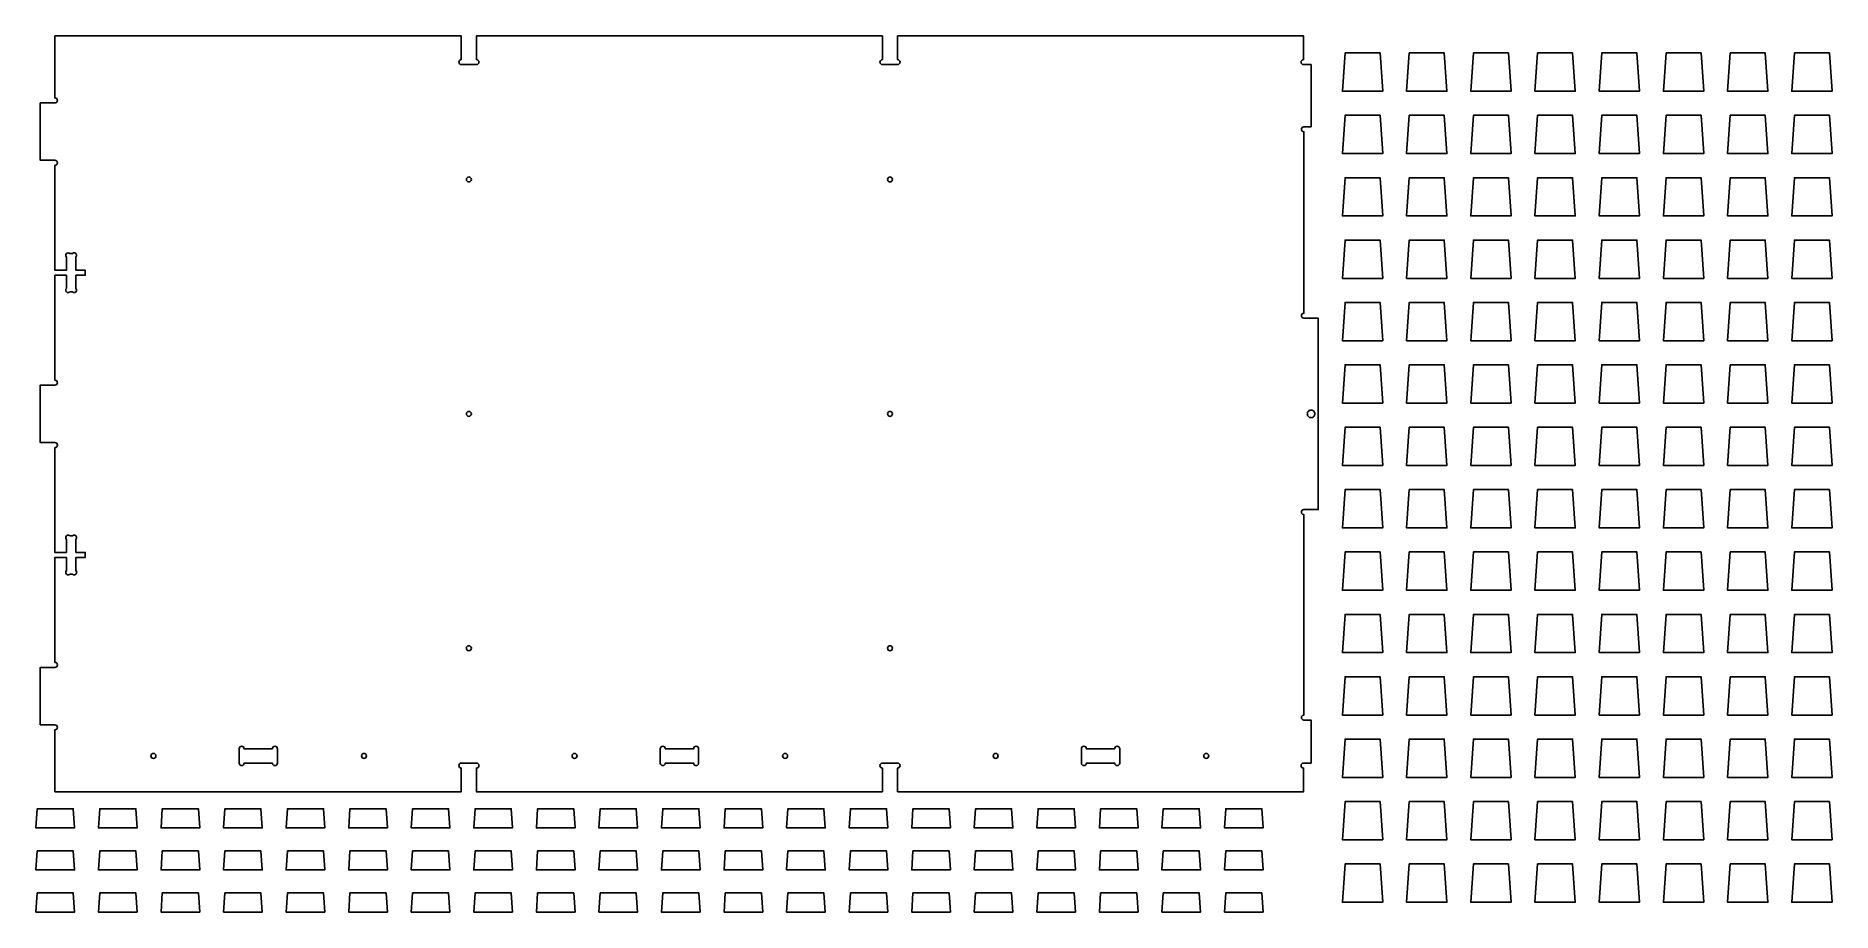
# Model space of a CAD drawing. Extents: x 1 to 94.8, y 0.9 to 46.7.
import ezdxf

# ---------------------------------------------------------------- set-up
doc = ezdxf.new("R2010")
doc.units = 0
for name, color, linetype in [('FLUSH_WEDGES', 3, 'CONTINUOUS'), ('HALF_INCH_THRUCUT', 18, 'CONTINUOUS'), ('RIB_WEDGES', 150, 'CONTINUOUS'), ('SCREW_LOCATION_RECESS', 1, 'CONTINUOUS')]:
    doc.layers.add(name, color=color, linetype=linetype)

msp = doc.modelspace()

# ---------------------------------------------------------------- linework, layer by layer
at = {"layer": 'FLUSH_WEDGES'}
for points in [[(2.055, 6.296), (1.074, 6.296), (1.009, 5.296), (3.027, 5.296), (2.961, 6.296)], [(5.323, 6.296), (4.342, 6.296), (4.277, 5.296), (6.295, 5.296), (6.229, 6.296)], [(8.591, 6.296), (7.61, 6.296), (7.545, 5.296), (9.563, 5.296), (9.497, 6.296)], [(11.859, 6.296), (10.878, 6.296), (10.813, 5.296), (12.831, 5.296), (12.765, 6.296)], [(15.127, 6.296), (14.146, 6.296), (14.081, 5.296), (16.099, 5.296), (16.033, 6.296)], [(18.395, 6.296), (17.414, 6.296), (17.349, 5.296), (19.367, 5.296), (19.301, 6.296)], [(21.663, 6.296), (20.682, 6.296), (20.617, 5.296), (22.635, 5.296), (22.569, 6.296)], [(24.931, 6.296), (23.95, 6.296), (23.885, 5.296), (25.903, 5.296), (25.837, 6.296)], [(28.199, 6.296), (27.218, 6.296), (27.153, 5.296), (29.171, 5.296), (29.105, 6.296)], [(31.467, 6.296), (30.486, 6.296), (30.421, 5.296), (32.439, 5.296), (32.373, 6.296)], [(34.735, 6.296), (33.754, 6.296), (33.689, 5.296), (35.707, 5.296), (35.641, 6.296)], [(38.003, 6.296), (37.022, 6.296), (36.957, 5.296), (38.975, 5.296), (38.909, 6.296)], [(41.271, 6.296), (40.29, 6.296), (40.225, 5.296), (42.243, 5.296), (42.177, 6.296)], [(44.539, 6.296), (43.558, 6.296), (43.493, 5.296), (45.511, 5.296), (45.445, 6.296)], [(47.807, 6.296), (46.826, 6.296), (46.761, 5.296), (48.779, 5.296), (48.713, 6.296)], [(51.075, 6.296), (50.094, 6.296), (50.029, 5.296), (52.047, 5.296), (51.981, 6.296)], [(54.343, 6.296), (53.362, 6.296), (53.297, 5.296), (55.315, 5.296), (55.249, 6.296)], [(57.611, 6.296), (56.63, 6.296), (56.565, 5.296), (58.583, 5.296), (58.517, 6.296)], [(60.879, 6.296), (59.898, 6.296), (59.833, 5.296), (61.851, 5.296), (61.785, 6.296)], [(64.147, 6.296), (63.166, 6.296), (63.101, 5.296), (65.119, 5.296), (65.053, 6.296)], [(2.055, 4.096), (1.074, 4.096), (1.009, 3.096), (3.027, 3.096), (2.961, 4.096)], [(5.323, 4.096), (4.342, 4.096), (4.277, 3.096), (6.295, 3.096), (6.229, 4.096)], [(8.591, 4.096), (7.61, 4.096), (7.545, 3.096), (9.563, 3.096), (9.497, 4.096)], [(11.859, 4.096), (10.878, 4.096), (10.813, 3.096), (12.831, 3.096), (12.765, 4.096)], [(15.127, 4.096), (14.146, 4.096), (14.081, 3.096), (16.099, 3.096), (16.033, 4.096)], [(18.395, 4.096), (17.414, 4.096), (17.349, 3.096), (19.367, 3.096), (19.301, 4.096)], [(21.663, 4.096), (20.682, 4.096), (20.617, 3.096), (22.635, 3.096), (22.569, 4.096)], [(24.931, 4.096), (23.95, 4.096), (23.885, 3.096), (25.903, 3.096), (25.837, 4.096)], [(28.199, 4.096), (27.218, 4.096), (27.153, 3.096), (29.171, 3.096), (29.105, 4.096)], [(31.467, 4.096), (30.486, 4.096), (30.421, 3.096), (32.439, 3.096), (32.373, 4.096)], [(34.735, 4.096), (33.754, 4.096), (33.689, 3.096), (35.707, 3.096), (35.641, 4.096)], [(38.003, 4.096), (37.022, 4.096), (36.957, 3.096), (38.975, 3.096), (38.909, 4.096)], [(41.271, 4.096), (40.29, 4.096), (40.225, 3.096), (42.243, 3.096), (42.177, 4.096)], [(44.539, 4.096), (43.558, 4.096), (43.493, 3.096), (45.511, 3.096), (45.445, 4.096)], [(47.807, 4.096), (46.826, 4.096), (46.761, 3.096), (48.779, 3.096), (48.713, 4.096)], [(51.075, 4.096), (50.094, 4.096), (50.029, 3.096), (52.047, 3.096), (51.981, 4.096)], [(54.343, 4.096), (53.362, 4.096), (53.297, 3.096), (55.315, 3.096), (55.249, 4.096)], [(57.611, 4.096), (56.63, 4.096), (56.565, 3.096), (58.583, 3.096), (58.517, 4.096)], [(60.879, 4.096), (59.898, 4.096), (59.833, 3.096), (61.851, 3.096), (61.785, 4.096)], [(64.147, 4.096), (63.166, 4.096), (63.101, 3.096), (65.119, 3.096), (65.053, 4.096)], [(2.055, 1.896), (1.074, 1.896), (1.009, 0.896), (3.027, 0.896), (2.961, 1.896)], [(5.323, 1.896), (4.342, 1.896), (4.277, 0.896), (6.295, 0.896), (6.229, 1.896)], [(8.591, 1.896), (7.61, 1.896), (7.545, 0.896), (9.563, 0.896), (9.497, 1.896)], [(11.859, 1.896), (10.878, 1.896), (10.813, 0.896), (12.831, 0.896), (12.765, 1.896)], [(15.127, 1.896), (14.146, 1.896), (14.081, 0.896), (16.099, 0.896), (16.033, 1.896)], [(18.395, 1.896), (17.414, 1.896), (17.349, 0.896), (19.367, 0.896), (19.301, 1.896)], [(21.663, 1.896), (20.682, 1.896), (20.617, 0.896), (22.635, 0.896), (22.569, 1.896)], [(24.931, 1.896), (23.95, 1.896), (23.885, 0.896), (25.903, 0.896), (25.837, 1.896)], [(28.199, 1.896), (27.218, 1.896), (27.153, 0.896), (29.171, 0.896), (29.105, 1.896)], [(31.467, 1.896), (30.486, 1.896), (30.421, 0.896), (32.439, 0.896), (32.373, 1.896)], [(34.735, 1.896), (33.754, 1.896), (33.689, 0.896), (35.707, 0.896), (35.641, 1.896)], [(38.003, 1.896), (37.022, 1.896), (36.957, 0.896), (38.975, 0.896), (38.909, 1.896)], [(41.271, 1.896), (40.29, 1.896), (40.225, 0.896), (42.243, 0.896), (42.177, 1.896)], [(44.539, 1.896), (43.558, 1.896), (43.493, 0.896), (45.511, 0.896), (45.445, 1.896)], [(47.807, 1.896), (46.826, 1.896), (46.761, 0.896), (48.779, 0.896), (48.713, 1.896)], [(51.075, 1.896), (50.094, 1.896), (50.029, 0.896), (52.047, 0.896), (51.981, 1.896)], [(54.343, 1.896), (53.362, 1.896), (53.297, 0.896), (55.315, 0.896), (55.249, 1.896)], [(57.611, 1.896), (56.63, 1.896), (56.565, 0.896), (58.583, 0.896), (58.517, 1.896)], [(60.879, 1.896), (59.898, 1.896), (59.833, 0.896), (61.851, 0.896), (61.785, 1.896)], [(64.147, 1.896), (63.166, 1.896), (63.101, 0.896), (65.119, 0.896), (65.053, 1.896)]]:
    msp.add_lwpolyline(points, close=True, dxfattribs=at)
at = {"layer": 'HALF_INCH_THRUCUT'}
for points in [[(2.001, 7.182), (23.231, 7.182), (23.231, 8.421, -1), (23.231, 8.682), (24.021, 8.682, -1), (24.021, 8.421), (24.021, 7.182), (45.231, 7.182), (45.231, 8.421, -1), (45.231, 8.682), (46.021, 8.682, -1), (46.021, 8.421), (46.021, 7.182), (67.231, 7.182), (67.231, 8.421, -1), (67.231, 8.682), (67.626, 8.682), (67.626, 10.932), (67.251, 10.932, -1), (67.251, 11.193), (67.251, 21.671, -1), (67.251, 21.932), (68.001, 21.932), (68.001, 31.932), (67.251, 31.932, -1), (67.251, 32.193), (67.251, 41.671, -1), (67.251, 41.932), (67.626, 41.932), (67.626, 45.182), (67.231, 45.182, -1), (67.231, 45.443), (67.231, 46.682), (46.021, 46.682), (46.021, 45.443, -1), (46.021, 45.182), (45.231, 45.182, -1), (45.231, 45.443), (45.231, 46.682), (24.021, 46.682), (24.021, 45.443, -1), (24.021, 45.182), (23.231, 45.182, -1), (23.231, 45.443), (23.231, 46.682), (2.001, 46.682), (2.001, 43.443, -1), (2.001, 43.182), (1.231, 43.182), (1.231, 40.182), (2.001, 40.182, -1), (2.001, 39.921), (2.001, 34.437), (2.601, 34.437), (2.601, 35.123, -1), (2.785, 35.307), (2.917, 35.307, -1), (3.101, 35.123), (3.101, 34.437), (3.588, 34.437), (3.588, 34.177), (3.101, 34.177), (3.101, 33.491, -1), (2.917, 33.307), (2.785, 33.307, -1), (2.601, 33.491), (2.601, 34.177), (2.001, 34.177), (2.001, 28.693, -1), (2.001, 28.432), (1.231, 28.432), (1.231, 25.432), (2.001, 25.432, -1), (2.001, 25.171), (2.001, 19.687), (2.601, 19.687), (2.601, 20.373, -1), (2.785, 20.557), (2.917, 20.557, -1), (3.101, 20.373), (3.101, 19.687), (3.588, 19.687), (3.588, 19.427), (3.101, 19.427), (3.101, 18.741, -1), (2.917, 18.557), (2.785, 18.557, -1), (2.601, 18.741), (2.601, 19.427), (2.001, 19.427), (2.001, 13.943, -1), (2.001, 13.682), (1.231, 13.682), (1.231, 10.682), (2.001, 10.682, -1), (2.001, 10.421)], [(11.626, 9.432), (11.626, 8.682, 1), (11.887, 8.682), (13.365, 8.682, 1), (13.626, 8.682), (13.626, 9.432, 1), (13.365, 9.432), (11.887, 9.432, 1)], [(33.626, 9.432), (33.626, 8.682, 1), (33.887, 8.682), (35.365, 8.682, 1), (35.626, 8.682), (35.626, 9.432, 1), (35.365, 9.432), (33.887, 9.432, 1)], [(55.626, 9.432), (55.626, 8.682, 1), (55.887, 8.682), (57.365, 8.682, 1), (57.626, 8.682), (57.626, 9.432, 1), (57.365, 9.432), (55.887, 9.432, 1)]]:
    msp.add_lwpolyline(points, format="xyb", close=True, dxfattribs=at)
at = {"layer": 'RIB_WEDGES'}
for points in [[(70.287, 45.794), (69.396, 45.794), (69.26, 43.794), (71.364, 43.794), (71.228, 45.794)], [(73.641, 45.794), (72.749, 45.794), (72.614, 43.794), (74.717, 43.794), (74.582, 45.794)], [(76.995, 45.794), (76.103, 45.794), (75.967, 43.794), (78.071, 43.794), (77.935, 45.794)], [(80.349, 45.794), (79.457, 45.794), (79.321, 43.794), (81.425, 43.794), (81.289, 45.794)], [(83.703, 45.794), (82.811, 45.794), (82.675, 43.794), (84.779, 43.794), (84.643, 45.794)], [(87.056, 45.794), (86.165, 45.794), (86.029, 43.794), (88.133, 43.794), (87.997, 45.794)], [(90.41, 45.794), (89.519, 45.794), (89.383, 43.794), (91.487, 43.794), (91.351, 45.794)], [(93.764, 45.794), (92.873, 45.794), (92.737, 43.794), (94.841, 43.794), (94.705, 45.794)], [(70.287, 42.534), (69.396, 42.534), (69.26, 40.534), (71.364, 40.534), (71.228, 42.534)], [(73.641, 42.534), (72.749, 42.534), (72.614, 40.534), (74.717, 40.534), (74.582, 42.534)], [(76.995, 42.534), (76.103, 42.534), (75.967, 40.534), (78.071, 40.534), (77.935, 42.534)], [(80.349, 42.534), (79.457, 42.534), (79.321, 40.534), (81.425, 40.534), (81.289, 42.534)], [(83.703, 42.534), (82.811, 42.534), (82.675, 40.534), (84.779, 40.534), (84.643, 42.534)], [(87.056, 42.534), (86.165, 42.534), (86.029, 40.534), (88.133, 40.534), (87.997, 42.534)], [(90.41, 42.534), (89.519, 42.534), (89.383, 40.534), (91.487, 40.534), (91.351, 42.534)], [(93.764, 42.534), (92.873, 42.534), (92.737, 40.534), (94.841, 40.534), (94.705, 42.534)], [(70.287, 39.274), (69.396, 39.274), (69.26, 37.274), (71.364, 37.274), (71.228, 39.274)], [(73.641, 39.274), (72.749, 39.274), (72.614, 37.274), (74.717, 37.274), (74.582, 39.274)], [(76.995, 39.274), (76.103, 39.274), (75.967, 37.274), (78.071, 37.274), (77.935, 39.274)], [(80.349, 39.274), (79.457, 39.274), (79.321, 37.274), (81.425, 37.274), (81.289, 39.274)], [(83.703, 39.274), (82.811, 39.274), (82.675, 37.274), (84.779, 37.274), (84.643, 39.274)], [(87.056, 39.274), (86.165, 39.274), (86.029, 37.274), (88.133, 37.274), (87.997, 39.274)], [(90.41, 39.274), (89.519, 39.274), (89.383, 37.274), (91.487, 37.274), (91.351, 39.274)], [(93.764, 39.274), (92.873, 39.274), (92.737, 37.274), (94.841, 37.274), (94.705, 39.274)], [(70.287, 36.014), (69.396, 36.014), (69.26, 34.014), (71.364, 34.014), (71.228, 36.014)], [(73.641, 36.014), (72.749, 36.014), (72.614, 34.014), (74.717, 34.014), (74.582, 36.014)], [(76.995, 36.014), (76.103, 36.014), (75.967, 34.014), (78.071, 34.014), (77.935, 36.014)], [(80.349, 36.014), (79.457, 36.014), (79.321, 34.014), (81.425, 34.014), (81.289, 36.014)], [(83.703, 36.014), (82.811, 36.014), (82.675, 34.014), (84.779, 34.014), (84.643, 36.014)], [(87.056, 36.014), (86.165, 36.014), (86.029, 34.014), (88.133, 34.014), (87.997, 36.014)], [(90.41, 36.014), (89.519, 36.014), (89.383, 34.014), (91.487, 34.014), (91.351, 36.014)], [(93.764, 36.014), (92.873, 36.014), (92.737, 34.014), (94.841, 34.014), (94.705, 36.014)], [(70.287, 32.754), (69.396, 32.754), (69.26, 30.754), (71.364, 30.754), (71.228, 32.754)], [(73.641, 32.754), (72.749, 32.754), (72.614, 30.754), (74.717, 30.754), (74.582, 32.754)], [(76.995, 32.754), (76.103, 32.754), (75.967, 30.754), (78.071, 30.754), (77.935, 32.754)], [(80.349, 32.754), (79.457, 32.754), (79.321, 30.754), (81.425, 30.754), (81.289, 32.754)], [(83.703, 32.754), (82.811, 32.754), (82.675, 30.754), (84.779, 30.754), (84.643, 32.754)], [(87.056, 32.754), (86.165, 32.754), (86.029, 30.754), (88.133, 30.754), (87.997, 32.754)], [(90.41, 32.754), (89.519, 32.754), (89.383, 30.754), (91.487, 30.754), (91.351, 32.754)], [(93.764, 32.754), (92.873, 32.754), (92.737, 30.754), (94.841, 30.754), (94.705, 32.754)], [(70.287, 29.494), (69.396, 29.494), (69.26, 27.494), (71.364, 27.494), (71.228, 29.494)], [(73.641, 29.494), (72.749, 29.494), (72.614, 27.494), (74.717, 27.494), (74.582, 29.494)], [(76.995, 29.494), (76.103, 29.494), (75.967, 27.494), (78.071, 27.494), (77.935, 29.494)], [(80.349, 29.494), (79.457, 29.494), (79.321, 27.494), (81.425, 27.494), (81.289, 29.494)], [(83.703, 29.494), (82.811, 29.494), (82.675, 27.494), (84.779, 27.494), (84.643, 29.494)], [(87.056, 29.494), (86.165, 29.494), (86.029, 27.494), (88.133, 27.494), (87.997, 29.494)], [(90.41, 29.494), (89.519, 29.494), (89.383, 27.494), (91.487, 27.494), (91.351, 29.494)], [(93.764, 29.494), (92.873, 29.494), (92.737, 27.494), (94.841, 27.494), (94.705, 29.494)], [(70.287, 26.234), (69.396, 26.234), (69.26, 24.234), (71.364, 24.234), (71.228, 26.234)], [(73.641, 26.234), (72.749, 26.234), (72.614, 24.234), (74.717, 24.234), (74.582, 26.234)], [(76.995, 26.234), (76.103, 26.234), (75.967, 24.234), (78.071, 24.234), (77.935, 26.234)], [(80.349, 26.234), (79.457, 26.234), (79.321, 24.234), (81.425, 24.234), (81.289, 26.234)], [(83.703, 26.234), (82.811, 26.234), (82.675, 24.234), (84.779, 24.234), (84.643, 26.234)], [(87.056, 26.234), (86.165, 26.234), (86.029, 24.234), (88.133, 24.234), (87.997, 26.234)], [(90.41, 26.234), (89.519, 26.234), (89.383, 24.234), (91.487, 24.234), (91.351, 26.234)], [(93.764, 26.234), (92.873, 26.234), (92.737, 24.234), (94.841, 24.234), (94.705, 26.234)], [(70.287, 22.974), (69.396, 22.974), (69.26, 20.974), (71.364, 20.974), (71.228, 22.974)], [(73.641, 22.974), (72.749, 22.974), (72.614, 20.974), (74.717, 20.974), (74.582, 22.974)], [(76.995, 22.974), (76.103, 22.974), (75.967, 20.974), (78.071, 20.974), (77.935, 22.974)], [(80.349, 22.974), (79.457, 22.974), (79.321, 20.974), (81.425, 20.974), (81.289, 22.974)], [(83.703, 22.974), (82.811, 22.974), (82.675, 20.974), (84.779, 20.974), (84.643, 22.974)], [(87.056, 22.974), (86.165, 22.974), (86.029, 20.974), (88.133, 20.974), (87.997, 22.974)], [(90.41, 22.974), (89.519, 22.974), (89.383, 20.974), (91.487, 20.974), (91.351, 22.974)], [(93.764, 22.974), (92.873, 22.974), (92.737, 20.974), (94.841, 20.974), (94.705, 22.974)], [(70.287, 19.714), (69.396, 19.714), (69.26, 17.714), (71.364, 17.714), (71.228, 19.714)], [(73.641, 19.714), (72.749, 19.714), (72.614, 17.714), (74.717, 17.714), (74.582, 19.714)], [(76.995, 19.714), (76.103, 19.714), (75.967, 17.714), (78.071, 17.714), (77.935, 19.714)], [(80.349, 19.714), (79.457, 19.714), (79.321, 17.714), (81.425, 17.714), (81.289, 19.714)], [(83.703, 19.714), (82.811, 19.714), (82.675, 17.714), (84.779, 17.714), (84.643, 19.714)], [(87.056, 19.714), (86.165, 19.714), (86.029, 17.714), (88.133, 17.714), (87.997, 19.714)], [(90.41, 19.714), (89.519, 19.714), (89.383, 17.714), (91.487, 17.714), (91.351, 19.714)], [(93.764, 19.714), (92.873, 19.714), (92.737, 17.714), (94.841, 17.714), (94.705, 19.714)], [(70.287, 16.454), (69.396, 16.454), (69.26, 14.454), (71.364, 14.454), (71.228, 16.454)], [(73.641, 16.454), (72.749, 16.454), (72.614, 14.454), (74.717, 14.454), (74.582, 16.454)], [(76.995, 16.454), (76.103, 16.454), (75.967, 14.454), (78.071, 14.454), (77.935, 16.454)], [(80.349, 16.454), (79.457, 16.454), (79.321, 14.454), (81.425, 14.454), (81.289, 16.454)], [(83.703, 16.454), (82.811, 16.454), (82.675, 14.454), (84.779, 14.454), (84.643, 16.454)], [(87.056, 16.454), (86.165, 16.454), (86.029, 14.454), (88.133, 14.454), (87.997, 16.454)], [(90.41, 16.454), (89.519, 16.454), (89.383, 14.454), (91.487, 14.454), (91.351, 16.454)], [(93.764, 16.454), (92.873, 16.454), (92.737, 14.454), (94.841, 14.454), (94.705, 16.454)], [(70.287, 13.194), (69.396, 13.194), (69.26, 11.194), (71.364, 11.194), (71.228, 13.194)], [(73.641, 13.194), (72.749, 13.194), (72.614, 11.194), (74.717, 11.194), (74.582, 13.194)], [(76.995, 13.194), (76.103, 13.194), (75.967, 11.194), (78.071, 11.194), (77.935, 13.194)], [(80.349, 13.194), (79.457, 13.194), (79.321, 11.194), (81.425, 11.194), (81.289, 13.194)], [(83.703, 13.194), (82.811, 13.194), (82.675, 11.194), (84.779, 11.194), (84.643, 13.194)], [(87.056, 13.194), (86.165, 13.194), (86.029, 11.194), (88.133, 11.194), (87.997, 13.194)], [(90.41, 13.194), (89.519, 13.194), (89.383, 11.194), (91.487, 11.194), (91.351, 13.194)], [(93.764, 13.194), (92.873, 13.194), (92.737, 11.194), (94.841, 11.194), (94.705, 13.194)], [(70.287, 9.934), (69.396, 9.934), (69.26, 7.934), (71.364, 7.934), (71.228, 9.934)], [(73.641, 9.934), (72.749, 9.934), (72.614, 7.934), (74.717, 7.934), (74.582, 9.934)], [(76.995, 9.934), (76.103, 9.934), (75.967, 7.934), (78.071, 7.934), (77.935, 9.934)], [(80.349, 9.934), (79.457, 9.934), (79.321, 7.934), (81.425, 7.934), (81.289, 9.934)], [(83.703, 9.934), (82.811, 9.934), (82.675, 7.934), (84.779, 7.934), (84.643, 9.934)], [(87.056, 9.934), (86.165, 9.934), (86.029, 7.934), (88.133, 7.934), (87.997, 9.934)], [(90.41, 9.934), (89.519, 9.934), (89.383, 7.934), (91.487, 7.934), (91.351, 9.934)], [(93.764, 9.934), (92.873, 9.934), (92.737, 7.934), (94.841, 7.934), (94.705, 9.934)], [(70.287, 6.674), (69.396, 6.674), (69.26, 4.674), (71.364, 4.674), (71.228, 6.674)], [(73.641, 6.674), (72.749, 6.674), (72.614, 4.674), (74.717, 4.674), (74.582, 6.674)], [(76.995, 6.674), (76.103, 6.674), (75.967, 4.674), (78.071, 4.674), (77.935, 6.674)], [(80.349, 6.674), (79.457, 6.674), (79.321, 4.674), (81.425, 4.674), (81.289, 6.674)], [(83.703, 6.674), (82.811, 6.674), (82.675, 4.674), (84.779, 4.674), (84.643, 6.674)], [(87.056, 6.674), (86.165, 6.674), (86.029, 4.674), (88.133, 4.674), (87.997, 6.674)], [(90.41, 6.674), (89.519, 6.674), (89.383, 4.674), (91.487, 4.674), (91.351, 6.674)], [(93.764, 6.674), (92.873, 6.674), (92.737, 4.674), (94.841, 4.674), (94.705, 6.674)], [(70.287, 3.414), (69.396, 3.414), (69.26, 1.414), (71.364, 1.414), (71.228, 3.414)], [(73.641, 3.414), (72.749, 3.414), (72.614, 1.414), (74.717, 1.414), (74.582, 3.414)], [(76.995, 3.414), (76.103, 3.414), (75.967, 1.414), (78.071, 1.414), (77.935, 3.414)], [(80.349, 3.414), (79.457, 3.414), (79.321, 1.414), (81.425, 1.414), (81.289, 3.414)], [(83.703, 3.414), (82.811, 3.414), (82.675, 1.414), (84.779, 1.414), (84.643, 3.414)], [(87.056, 3.414), (86.165, 3.414), (86.029, 1.414), (88.133, 1.414), (87.997, 3.414)], [(90.41, 3.414), (89.519, 3.414), (89.383, 1.414), (91.487, 1.414), (91.351, 3.414)], [(93.764, 3.414), (92.873, 3.414), (92.737, 1.414), (94.841, 1.414), (94.705, 3.414)]]:
    msp.add_lwpolyline(points, close=True, dxfattribs=at)
at = {"layer": 'SCREW_LOCATION_RECESS'}
for points in [[(23.626, 39.312, 0.414214), (23.496, 39.182, 0.414214), (23.626, 39.052, 0.414214), (23.756, 39.182, 0.414214)], [(45.626, 39.312, 0.414214), (45.496, 39.182, 0.414214), (45.626, 39.052, 0.414214), (45.756, 39.182, 0.414214)], [(23.626, 27.062, 0.414214), (23.496, 26.932, 0.414214), (23.626, 26.802, 0.414214), (23.756, 26.932, 0.414214)], [(45.626, 27.062, 0.414214), (45.496, 26.932, 0.414214), (45.626, 26.802, 0.414214), (45.756, 26.932, 0.414214)], [(67.626, 27.132, 0.414214), (67.426, 26.932, 0.414214), (67.626, 26.732, 0.414214), (67.826, 26.932, 0.414214)], [(23.626, 14.812, 0.414214), (23.496, 14.682, 0.414214), (23.626, 14.552, 0.414214), (23.756, 14.682, 0.414214)], [(45.626, 14.812, 0.414214), (45.496, 14.682, 0.414214), (45.626, 14.552, 0.414214), (45.756, 14.682, 0.414214)], [(7.146, 9.187, 0.414214), (7.016, 9.057, 0.414214), (7.146, 8.927, 0.414214), (7.276, 9.057, 0.414214)], [(18.146, 9.187, 0.414214), (18.016, 9.057, 0.414214), (18.146, 8.927, 0.414214), (18.276, 9.057, 0.414214)], [(29.146, 9.187, 0.414214), (29.016, 9.057, 0.414214), (29.146, 8.927, 0.414214), (29.276, 9.057, 0.414214)], [(40.146, 9.187, 0.414214), (40.016, 9.057, 0.414214), (40.146, 8.927, 0.414214), (40.276, 9.057, 0.414214)], [(51.146, 9.187, 0.414214), (51.016, 9.057, 0.414214), (51.146, 8.927, 0.414214), (51.276, 9.057, 0.414214)], [(62.146, 9.187, 0.414214), (62.016, 9.057, 0.414214), (62.146, 8.927, 0.414214), (62.276, 9.057, 0.414214)]]:
    msp.add_lwpolyline(points, format="xyb", close=True, dxfattribs=at)

doc.saveas('drawing.dxf')
